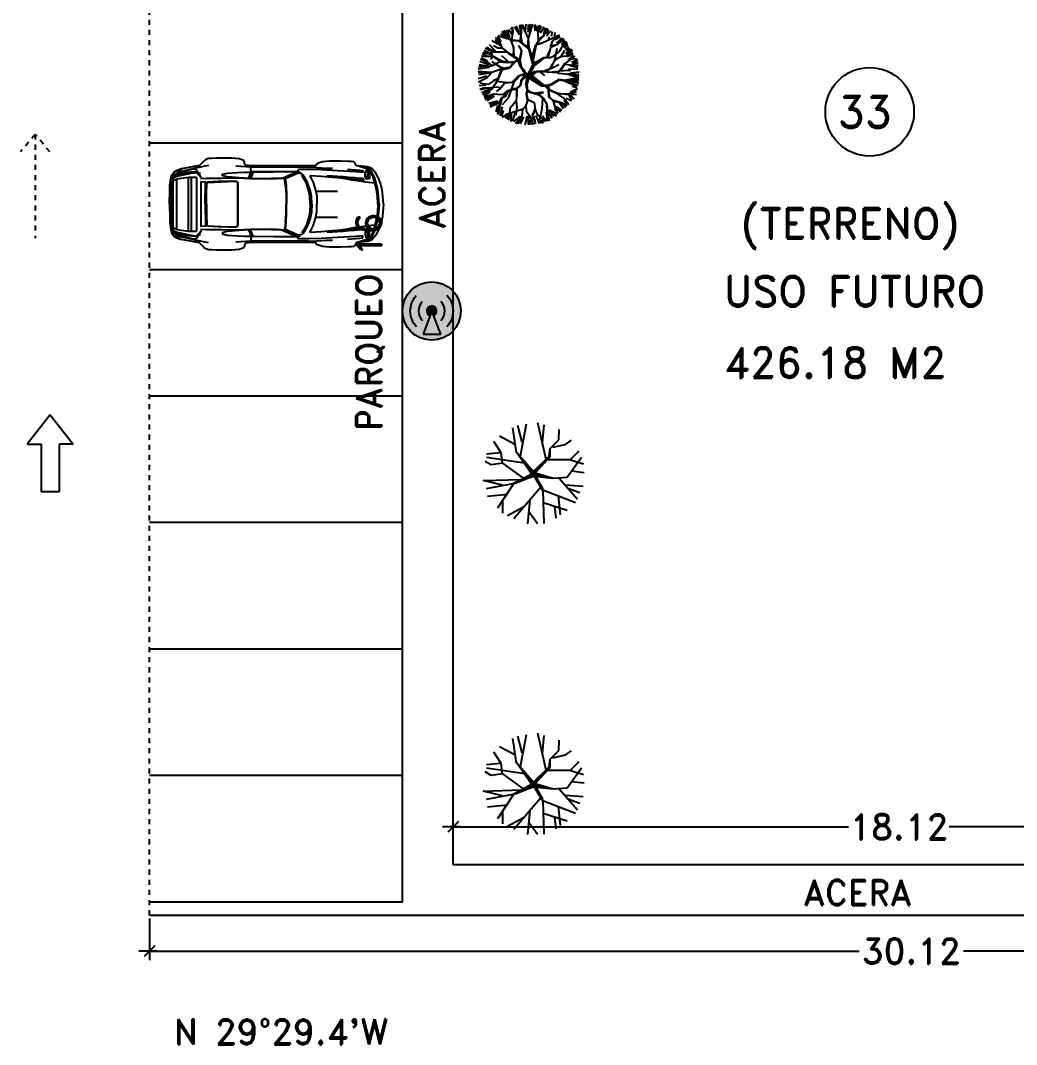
# Model space of a CAD drawing. Header units: millimetres. Extents: x 1590 to 1932, y -48 to 167.
# Drawn here: x 1676.23 to 1695.92, y 28.51 to 48.75 of the extents above; entities that cross this region are included whole.
import ezdxf
from ezdxf.enums import TextEntityAlignment as Align

# ---------------------------------------------------------------- set-up
doc = ezdxf.new("R2010")
doc.units = ezdxf.units.MM
doc.header["$LTSCALE"] = 0.1
doc.header["$MEASUREMENT"] = 0
doc.header["$PDMODE"] = 35
doc.header["$PDSIZE"] = 0.75
doc.linetypes.add('DASHED', pattern=[0.75, 0.5, -0.25])
doc.layers.get('0').update_dxf_attribs({"linetype": 'CONTINUOUS'})
doc.layers.get('DEFPOINTS').update_dxf_attribs({"linetype": 'CONTINUOUS'})
for name, color, linetype in [('ACCESSP01', 7, 'CONTINUOUS'), ('ACCESSP02', 7, 'CONTINUOUS'), ('C-PRKG-CARS', 1, 'CONTINUOUS'), ('CALLES', 3, 'CONTINUOUS'), ('CUADRO1', 3, 'CONTINUOUS'), ('L-SITE-TREE', 6, 'CONTINUOUS'), ('PARED', 4, 'CONTINUOUS'), ('PAREDES', 3, 'CONTINUOUS'), ('TEXT', 3, 'CONTINUOUS')]:
    doc.layers.add(name, color=color, linetype=linetype)
doc.styles.add('ROMAND', font='romand.shx')
doc.dimstyles.new('URBA', dxfattribs={"dimtxt": 20, "dimasz": 0.5, "dimexe": 1.25, "dimexo": 0.63, "dimgap": 0.63, "dimtad": 0, "dimtih": 1, "dimtoh": 1, "dimzin": 1, "dimdsep": 46, "dimtxsty": 'ROMAND', "dimcen": 2.5, "dimclrd": 1, "dimclre": 1, "dimclrt": 3, "dimadec": 0, "dimazin": 0, "dimtfac": 1, "dimtmove": 0, "dimatfit": 3, "dimfxl": 1, "dimtvp": 1, "dimtolj": 1, "dimtzin": 1, "dimarcsym": 0})

# ---------------------------------------------------------------- blocks, each defined once
blk = doc.blocks.new('2')
at = {"color": 3, "linetype": 'ByBlock'}
for p, q in [((1.063, -0.026), (0.479, 0.431)), ((0.479, 0.431), (0.479, 0.152)), ((0.479, 0.152), (-0.461, 0.152)), ((-0.461, 0.152), (-0.461, -0.204)), ((1.063, -0.026), (0.479, -0.483)), ((0.479, -0.204), (-0.461, -0.204)), ((0.479, -0.483), (0.479, -0.204))]:
    blk.add_line(p, q, dxfattribs=at)
blk = doc.blocks.new('02PCAR09')
at = {"color": 0, "linetype": 'ByBlock'}
for p, q in [((-139.39, 33.77), (-143.26, 30.05)), ((-138.14, 34.83), (-139.39, 33.77)), ((-136.04, 35.43), (-138.14, 34.83)), ((-133.57, 35.58), (-136.04, 35.43)), ((-129.86, 35.7), (-133.57, 35.58)), ((-117.88, 35.7), (-129.86, 35.7)), ((-112.33, 35.34), (-117.88, 35.7)), ((-109.85, 34.59), (-112.33, 35.34)), ((-108.47, 33.6), (-109.85, 34.59)), ((-107.73, 30.95), (-108.47, 33.6)), ((-48.85, 32.53), (-51.29, 31.76)), ((-47.09, 33.02), (-48.85, 32.53)), ((-44.85, 33.29), (-47.09, 33.02)), ((-42.26, 33.45), (-44.85, 33.29)), ((-32.75, 33.53), (-42.26, 33.45)), ((-27.18, 33.31), (-32.75, 33.53)), ((-24.96, 33.14), (-27.18, 33.31)), ((-22.98, 32.83), (-24.96, 33.14)), ((-22.13, 32.24), (-22.98, 32.83)), ((-21.22, 30), (-22.13, 32.24)), ((-164.79, 22.49), (-162.98, 25.22)), ((-162.81, 24.98), (-164.42, 22.49)), ((-162.98, 25.22), (-160.29, 26.5)), ((-160.49, 26.23), (-162.81, 24.98)), ((-159.78, 24.91), (-161.5, 23.73)), ((-149.39, 26.87), (-160.88, 23.8)), ((-151.85, 24.65), (-160.77, 22.81)), ((-157.04, 27.42), (-160.49, 26.23)), ((-160.29, 26.5), (-157.04, 27.42)), ((-159.78, 24.24), (-160.17, 23.99)), ((-157.91, 25.53), (-159.78, 24.91)), ((-157.91, 25.01), (-159.78, 24.24)), ((-152.81, 26.43), (-157.91, 25.53)), ((-153.83, 25.85), (-157.91, 25.01)), ((-143.26, 30.05), (-157.04, 27.42)), ((-153.47, 26.28), (-153.83, 25.85)), ((-146.25, 27.9), (-152.81, 26.43)), ((-149.51, 24.91), (-151.85, 24.65)), ((-151.85, 23.66), (-149.51, 24.04)), ((-145.43, 25.03), (-149.51, 24.91)), ((-149.51, 24.04), (-145.43, 24.53)), ((-147.04, 27.13), (-149.39, 26.87)), ((-145.43, 26.52), (-147.04, 27.13)), ((-136.16, 30.07), (-146.25, 27.9)), ((-141.73, 20.71), (-145.43, 26.52)), ((-145.43, 25.03), (-141.73, 20.73)), ((-145.43, 24.53), (-145.43, 25.03)), ((-142.39, 24.02), (-143.85, 23.95)), ((-124.86, 23.34), (-121.58, 24.14)), ((-124.69, 23.22), (-121.6, 24.01)), ((-121.6, 24.01), (-113.44, 24.57)), ((-121.58, 24.14), (-113.44, 24.69)), ((-103.18, 28.82), (-114.79, 29.59)), ((-113.44, 24.69), (-102.68, 25.08)), ((-113.44, 24.57), (-102.68, 24.96)), ((-107, 30.43), (-107.73, 30.95)), ((-102.8, 29.76), (-107, 30.43)), ((-104.9, 20.03), (-102.9, 24.96)), ((-104.22, 19.99), (-102.17, 24.96)), ((-101.45, 24.96), (-103.47, 19.98)), ((-103.18, 28.82), (-102.8, 29.76)), ((-58.2, 28.79), (-103.18, 28.82)), ((-103.18, 28.09), (-103.18, 28.82)), ((-103.06, 26.7), (-103.18, 28.09)), ((-102.68, 25.44), (-103.06, 26.7)), ((-56.22, 29.83), (-102.8, 29.76)), ((-67.1, 25.44), (-102.68, 25.06)), ((-102.68, 25.08), (-102.68, 25.44)), ((-102.68, 24.94), (-67.65, 25.32)), ((-102.68, 25.06), (-102.68, 24.94)), ((-77.45, 20.66), (-68.24, 24.88)), ((-67.39, 24.89), (-76.59, 20.66)), ((-76.17, 20.52), (-66.86, 24.77)), ((-66.4, 24.24), (-75.65, 20.03)), ((-66.42, 25.2), (-67.39, 24.89)), ((-67.1, 25.46), (-66.11, 26.89)), ((-67.1, 25.54), (-67.1, 25.54)), ((-64.81, 24.72), (-67.1, 25.46)), ((-66.86, 24.77), (-65.78, 24.81)), ((-65.14, 24.16), (-66.4, 24.24)), ((-58.32, 27.06), (-66.11, 26.89)), ((-65.78, 24.81), (-64.81, 24.72)), ((-64.13, 23.29), (-65.14, 24.16)), ((-62.4, 22.49), (-63.89, 24.21)), ((-48.2, 26.63), (-58.32, 27.06)), ((-58.2, 28.77), (-51.78, 28.55)), ((-52.64, 29.95), (-56.22, 29.83)), ((-52.16, 31.23), (-52.64, 29.95)), ((-51.29, 31.76), (-52.16, 31.23)), ((-51.78, 28.55), (-44.15, 28.14)), ((-44.15, 26.41), (-48.2, 26.63)), ((-44.15, 28.14), (-39.54, 27.93)), ((-35.6, 25.95), (-44.15, 26.41)), ((-26.33, 25.46), (-35.6, 25.95)), ((-28.03, 27.35), (-18.29, 26.45)), ((-21.41, 25.08), (-26.33, 25.46)), ((-16.03, 24.72), (-21.41, 25.08)), ((-19.65, 29.66), (-21.22, 30)), ((-12.48, 29.04), (-19.65, 29.78)), ((-12.79, 27.56), (-19.65, 29.66)), ((-18.29, 26.45), (-15.88, 26.19)), ((-13.04, 28.18), (-17.96, 29.55)), ((-15.88, 26.19), (-16.03, 24.72)), ((-14.22, 22.91), (-14.12, 24.14)), ((-14.12, 24.14), (-13.76, 25.41)), ((-13.76, 25.41), (-13.28, 26.26)), ((-13.28, 26.26), (-12.67, 26.55)), ((-10.59, 27.09), (-13.04, 28.18)), ((-10.26, 26.19), (-12.79, 27.56)), ((-12.67, 26.55), (-11.49, 26.19)), ((-10.14, 28.29), (-12.48, 29.04)), ((-12.31, 22.86), (-12.22, 24.26)), ((-12.22, 24.26), (-12.07, 25.22)), ((-12.22, 24.26), (-12.04, 22.86)), ((-12.07, 25.22), (-11.81, 25.93)), ((-11.81, 25.93), (-11.49, 26.19)), ((-11.49, 26.19), (-11.18, 25.93)), ((-11.18, 25.93), (-10.93, 25.22)), ((-10.93, 25.22), (-10.74, 24.13)), ((-10.74, 24.13), (-10.69, 22.86)), ((-9.43, 26.13), (-10.59, 27.09)), ((-8.9, 23.63), (-10.26, 26.19)), ((-8.78, 27.56), (-10.14, 28.29)), ((-6.9, 21.08), (-9.43, 26.13)), ((-5.94, 24.09), (-8.78, 27.56)), ((-4.27, 21.14), (-5.94, 24.09)), ((-166.21, 14.44), (-165.56, 19.69)), ((-165.19, 19.69), (-165.8, 14.82)), ((-165.56, 19.69), (-164.79, 22.49)), ((-164.42, 22.49), (-165.19, 19.69)), ((-163.6, 22.32), (-164.59, 21.21)), ((-163.6, 21.32), (-164.59, 20.71)), ((-164.59, -21.21), (-164.59, 21.21)), ((-160.88, 23.8), (-163.6, 22.32)), ((-160.77, 22.81), (-163.6, 21.32)), ((-163.6, 20.33), (-160.77, 21.82)), ((-163.6, 20.33), (-163.6, -20.33)), ((-163.6, 18.05), (-160.88, 19.53)), ((-161.5, 23.73), (-161.74, 23.33)), ((-160.77, 21.82), (-151.85, 23.66)), ((-160.77, 19.82), (-151.61, 21.07)), ((-160.77, 19.82), (-160.77, -19.82)), ((-151.61, 21.07), (-151.61, -21.07)), ((-151.61, 21.07), (-145.43, 21.07)), ((-149.26, 21.07), (-149.26, -21.19)), ((-145.43, -21.07), (-145.43, 21.07)), ((-137.77, 19.96), (-142.39, 19.75)), ((-138.14, 17.06), (-142.38, 17.26)), ((-141.73, 17.26), (-141.73, -17.16)), ((-138.57, 15.9), (-138.14, 17.06)), ((-137.51, 16.58), (-137.9, 15.9)), ((-132.34, 20.03), (-137.77, 19.96)), ((-136.98, 17.01), (-137.51, 16.58)), ((-137.48, 15.78), (-137.08, 16.44)), ((-137.08, 16.44), (-136.55, 16.78)), ((-128.55, 17.52), (-136.98, 17.01)), ((-136.55, 16.78), (-115.95, 17.82)), ((-126.04, 20.1), (-132.34, 20.03)), ((-115.76, 17.94), (-128.55, 17.52)), ((-115.78, 20.11), (-126.04, 20.1)), ((-125.42, 22.45), (-125.37, 22.96)), ((-125.08, 22.11), (-125.42, 22.45)), ((-125.37, 22.96), (-124.86, 23.34)), ((-125.15, 22.43), (-125.13, 22.84)), ((-124.89, 22.11), (-125.15, 22.43)), ((-125.13, 22.84), (-124.69, 23.22)), ((-124.01, 21.73), (-125.08, 22.11)), ((-123.84, 21.73), (-124.89, 22.11)), ((-121.62, 21.38), (-124.01, 21.73)), ((-121.62, 21.38), (-123.84, 21.73)), ((-118.22, 21.03), (-121.62, 21.38)), ((-112.19, 20.51), (-118.22, 21.03)), ((-115.95, 17.82), (-113.73, 17.36)), ((-108.37, 19.87), (-115.78, 20.11)), ((-113.56, 17.48), (-115.76, 17.94)), ((-113.73, 17.36), (-113.35, 15.95)), ((-113.2, 16.07), (-113.56, 17.48)), ((-113.4, -0.02), (-113.2, 16.07)), ((-113.35, 15.95), (-113.4, 0.02)), ((-108.37, 20.23), (-112.19, 20.51)), ((-104.22, 19.99), (-108.37, 20.23)), ((-104.27, 19.73), (-108.37, 19.87)), ((-99.56, 19.65), (-104.27, 19.73)), ((-99.52, 19.84), (-104.22, 19.99)), ((-87.11, 19.64), (-99.56, 19.65)), ((-87.11, 19.87), (-99.52, 19.84)), ((-82.86, 19.87), (-87.11, 19.87)), ((-82.86, 19.72), (-87.11, 19.64)), ((-79.67, 19.98), (-82.86, 19.87)), ((-79.63, 19.86), (-82.86, 19.72)), ((-79.67, 19.96), (-78.74, 20.2)), ((-77.89, 20.2), (-79.63, 19.86)), ((-78.74, 20.2), (-77.45, 20.66)), ((-77.21, 20.44), (-77.89, 20.2)), ((-76.59, 20.66), (-77.21, 20.44)), ((-76.95, 19.52), (-76.71, 20.25)), ((-76.73, 18.37), (-76.95, 19.52)), ((-76.42, 16.82), (-76.73, 18.37)), ((-76.71, 20.25), (-76.17, 20.52)), ((-76.22, 19.69), (-76.44, 19.24)), ((-76.44, 19.24), (-76.15, 18.22)), ((-76.1, 14.07), (-76.42, 16.82)), ((-75.65, 20.03), (-76.22, 19.69)), ((-76.15, 18.22), (-75.93, 16.82)), ((-75.93, 16.82), (-75.72, 13.98)), ((-60.22, 16.82), (-63.6, 22.49)), ((-58.97, 16.82), (-62.4, 22.49)), ((-60.22, 16.82), (-60.22, 16.82)), ((-58, 10.14), (-60.22, 16.82)), ((-56.75, 10.14), (-58.97, 16.82)), ((-57.13, 22.11), (-54.53, 16.8)), ((-48.2, 21.63), (-57.13, 22.11)), ((-54.53, 16.8), (-52.55, 10.14)), ((-39.78, 20.85), (-48.2, 21.63)), ((-39.78, 21.75), (-44.12, 22.11)), ((-35.6, 21.46), (-39.78, 21.75)), ((-35.6, 20.37), (-39.78, 20.85)), ((-31.38, 21.21), (-35.6, 21.46)), ((-28.21, 19.38), (-35.6, 20.37)), ((-33.48, 20.69), (-27.45, 19.99)), ((-26.79, 20.88), (-31.38, 21.21)), ((-24.62, 18.78), (-28.21, 19.38)), ((-27.45, 19.99), (-23.36, 19.5)), ((-22.2, 20.45), (-26.79, 20.88)), ((-17.01, 17.6), (-24.62, 18.78)), ((-23.36, 19.5), (-19.12, 18.97)), ((-18.2, 20.06), (-22.2, 20.45)), ((-19.12, 18.97), (-14.89, 18.51)), ((-16, 19.87), (-18.2, 20.06)), ((-13.95, 17.11), (-17.01, 17.6)), ((-14.89, 18.51), (-16, 19.87)), ((-14.12, 21.68), (-14.22, 22.91)), ((-13.76, 20.44), (-14.12, 21.68)), ((-6.56, 16.32), (-13.95, 17.11)), ((-13.28, 19.65), (-13.76, 20.44)), ((-12.67, 19.33), (-13.28, 19.65)), ((-11.49, 19.6), (-12.67, 19.33)), ((-12.24, 21.56), (-12.31, 22.86)), ((-12.04, 22.86), (-12.24, 21.56)), ((-12.07, 20.57), (-12.24, 21.58)), ((-11.81, 19.84), (-12.07, 20.57)), ((-11.49, 19.6), (-11.81, 19.84)), ((-11.18, 19.81), (-11.49, 19.6)), ((-10.93, 20.51), (-11.18, 19.81)), ((-10.74, 21.58), (-10.93, 20.51)), ((-10.69, 22.86), (-10.74, 21.58)), ((-7.91, 21.15), (-8.9, 23.63)), ((-6.56, 16.32), (-7.91, 21.15)), ((-5.57, 16.32), (-6.9, 21.08)), ((-5.26, 11.13), (-6.56, 16.32)), ((-4.27, 11.13), (-5.57, 16.32)), ((-2.17, 16.31), (-4.27, 21.14)), ((-0.87, 11.13), (-2.17, 16.31)), ((-166.57, 0.02), (-166.35, 11.22)), ((-166.35, 11.22), (-166.21, 14.44)), ((-165.94, 11.59), (-166.08, 0)), ((-165.8, 14.82), (-165.94, 11.59)), ((-138.66, 0), (-138.57, 15.9)), ((-137.9, 15.9), (-138.04, 8.28)), ((-138.04, 8.28), (-138.04, 0)), ((-137.56, 8.16), (-137.48, 15.78)), ((-137.56, 0), (-137.56, 8.16)), ((-76.1, 14.07), (-75.74, 7.15)), ((-75.72, 13.98), (-75.43, 7.15)), ((-57.13, 6.18), (-58, 10.14)), ((-55.9, 6.18), (-56.75, 10.14)), ((-52.55, 10.14), (-44.12, 10.09)), ((-52.55, 10.14), (-51.92, 6.18)), ((-44.12, 10.09), (-35.6, 10.09)), ((-4.7, 6.2), (-5.26, 11.13)), ((-3.7, 6.2), (-4.27, 11.13)), ((-0.31, 6.18), (-0.87, 11.13)), ((-165.94, -11.59), (-166.08, 0)), ((-138.66, 0), (-138.57, -15.9)), ((-138.04, -8.28), (-138.04, 0)), ((-137.56, 0), (-137.56, -8.16)), ((-113.4, 0.02), (-113.2, -16.07)), ((-75.74, 7.15), (-75.77, 0)), ((-75.74, -7.15), (-75.77, 0)), ((-75.43, 7.15), (-75.4, 0)), ((-75.43, -7.15), (-75.4, 0)), ((-56.89, 0), (-57.13, 6.18)), ((-56.89, 0), (-57.13, -6.18)), ((-55.64, 0), (-55.9, 6.18)), ((-55.64, 0), (-55.9, -6.18)), ((-51.92, 6.18), (-51.68, 0)), ((-51.92, -6.18), (-51.68, 0)), ((-4.39, 0), (-4.7, 6.2)), ((-4.39, 0), (-4.7, -6.2)), ((-3.4, 0), (-3.7, 6.2)), ((-3.4, 0), (-3.7, -6.2)), ((0, 0), (-0.31, 6.18)), ((0, 0), (-0.31, -6.18)), ((-166.57, -0.02), (-166.35, -11.22)), ((-113.35, -15.95), (-113.4, -0.02)), ((-76.1, -14.07), (-75.74, -7.15)), ((-75.72, -13.98), (-75.43, -7.15)), ((-57.13, -6.18), (-58, -10.14)), ((-55.9, -6.18), (-56.75, -10.14)), ((-52.55, -10.14), (-51.92, -6.18)), ((-4.7, -6.2), (-5.26, -11.13)), ((-3.7, -6.2), (-4.27, -11.13)), ((-0.31, -6.18), (-0.87, -11.13)), ((-166.35, -11.22), (-166.21, -14.44)), ((-166.21, -14.44), (-165.56, -19.69)), ((-165.8, -14.82), (-165.94, -11.59)), ((-165.19, -19.69), (-165.8, -14.82)), ((-138.57, -15.9), (-138.14, -17.06)), ((-137.9, -15.9), (-138.04, -8.28)), ((-137.51, -16.58), (-137.9, -15.9)), ((-137.56, -8.16), (-137.48, -15.78)), ((-137.48, -15.78), (-137.08, -16.44)), ((-76.1, -14.07), (-76.42, -16.82)), ((-75.93, -16.82), (-75.72, -13.98)), ((-58, -10.14), (-60.22, -16.82)), ((-56.75, -10.14), (-58.97, -16.82)), ((-54.53, -16.8), (-52.55, -10.14)), ((-52.55, -10.14), (-44.12, -10.09)), ((-44.12, -10.09), (-35.6, -10.09)), ((-5.26, -11.13), (-6.56, -16.32)), ((-4.27, -11.13), (-5.57, -16.32)), ((-0.87, -11.13), (-2.17, -16.31)), ((-165.56, -19.69), (-164.79, -22.49)), ((-164.42, -22.49), (-165.19, -19.69)), ((-164.79, -22.49), (-162.98, -25.22)), ((-163.6, -21.32), (-164.59, -20.71)), ((-163.6, -22.32), (-164.59, -21.21)), ((-162.81, -24.98), (-164.42, -22.49)), ((-163.6, -18.05), (-160.88, -19.53)), ((-163.6, -20.33), (-160.77, -21.82)), ((-160.77, -22.81), (-163.6, -21.32)), ((-160.88, -23.8), (-163.6, -22.32)), ((-161.5, -23.73), (-161.74, -23.33)), ((-159.78, -24.91), (-161.5, -23.73)), ((-149.39, -26.87), (-160.88, -23.8)), ((-160.77, -19.82), (-151.61, -21.07)), ((-160.77, -21.82), (-151.85, -23.66)), ((-151.85, -24.65), (-160.77, -22.81)), ((-151.85, -23.66), (-149.51, -24.04)), ((-151.61, -21.07), (-145.43, -21.07)), ((-141.73, -20.71), (-145.43, -26.52)), ((-145.43, -25.03), (-141.73, -20.73)), ((-137.77, -19.96), (-142.39, -19.75)), ((-138.14, -17.06), (-142.38, -17.26)), ((-132.34, -20.03), (-137.77, -19.96)), ((-136.98, -17.01), (-137.51, -16.58)), ((-137.08, -16.44), (-136.55, -16.78)), ((-128.55, -17.52), (-136.98, -17.01)), ((-136.55, -16.78), (-115.95, -17.82)), ((-126.04, -20.1), (-132.34, -20.03)), ((-115.76, -17.94), (-128.55, -17.52)), ((-115.78, -20.11), (-126.04, -20.1)), ((-125.08, -22.11), (-125.42, -22.45)), ((-125.42, -22.45), (-125.37, -22.96)), ((-125.37, -22.96), (-124.86, -23.34)), ((-124.89, -22.11), (-125.15, -22.43)), ((-125.15, -22.43), (-125.13, -22.84)), ((-125.13, -22.84), (-124.69, -23.22)), ((-124.01, -21.73), (-125.08, -22.11)), ((-123.84, -21.73), (-124.89, -22.11)), ((-124.86, -23.34), (-121.58, -24.14)), ((-124.69, -23.22), (-121.6, -24.01)), ((-121.62, -21.38), (-124.01, -21.73)), ((-121.62, -21.38), (-123.84, -21.73)), ((-118.22, -21.03), (-121.62, -21.38)), ((-112.19, -20.51), (-118.22, -21.03)), ((-115.95, -17.82), (-113.73, -17.36)), ((-108.37, -19.87), (-115.78, -20.11)), ((-113.56, -17.48), (-115.76, -17.94)), ((-113.73, -17.36), (-113.35, -15.95)), ((-113.2, -16.07), (-113.56, -17.48)), ((-108.37, -20.23), (-112.19, -20.51)), ((-104.27, -19.73), (-108.37, -19.87)), ((-104.22, -19.99), (-108.37, -20.23)), ((-104.9, -20.03), (-102.9, -24.96)), ((-99.56, -19.65), (-104.27, -19.73)), ((-99.52, -19.84), (-104.22, -19.99)), ((-104.22, -19.99), (-102.17, -24.96)), ((-101.45, -24.96), (-103.47, -19.98)), ((-87.11, -19.64), (-99.56, -19.65)), ((-87.11, -19.87), (-99.52, -19.84)), ((-82.86, -19.72), (-87.11, -19.64)), ((-82.86, -19.87), (-87.11, -19.87)), ((-79.63, -19.86), (-82.86, -19.72)), ((-79.67, -19.98), (-82.86, -19.87)), ((-79.67, -19.96), (-78.74, -20.2)), ((-77.89, -20.2), (-79.63, -19.86)), ((-78.74, -20.2), (-77.45, -20.66)), ((-77.21, -20.44), (-77.89, -20.2)), ((-77.45, -20.66), (-68.24, -24.88)), ((-76.59, -20.66), (-77.21, -20.44)), ((-76.73, -18.37), (-76.95, -19.52)), ((-76.95, -19.52), (-76.71, -20.25)), ((-76.42, -16.82), (-76.73, -18.37)), ((-76.71, -20.25), (-76.17, -20.52)), ((-67.39, -24.89), (-76.59, -20.66)), ((-76.44, -19.24), (-76.15, -18.22)), ((-76.22, -19.69), (-76.44, -19.24)), ((-75.65, -20.03), (-76.22, -19.69)), ((-76.17, -20.52), (-66.86, -24.77)), ((-76.15, -18.22), (-75.93, -16.82)), ((-66.4, -24.24), (-75.65, -20.03)), ((-64.13, -23.29), (-65.14, -24.16)), ((-62.4, -22.49), (-63.89, -24.21)), ((-60.22, -16.82), (-63.6, -22.49)), ((-58.97, -16.82), (-62.4, -22.49)), ((-60.22, -16.82), (-60.22, -16.82)), ((-57.13, -22.11), (-54.53, -16.8)), ((-48.2, -21.63), (-57.13, -22.11)), ((-39.78, -20.85), (-48.2, -21.63)), ((-39.78, -21.75), (-44.12, -22.11)), ((-35.6, -20.37), (-39.78, -20.85)), ((-35.6, -21.46), (-39.78, -21.75)), ((-28.21, -19.38), (-35.6, -20.37)), ((-31.38, -21.21), (-35.6, -21.46)), ((-33.48, -20.69), (-27.45, -19.99)), ((-26.79, -20.88), (-31.38, -21.21)), ((-24.62, -18.78), (-28.21, -19.38)), ((-27.45, -19.99), (-23.36, -19.5)), ((-22.2, -20.45), (-26.79, -20.88)), ((-17.01, -17.6), (-24.62, -18.78)), ((-23.36, -19.5), (-19.12, -18.97)), ((-18.2, -20.06), (-22.2, -20.45)), ((-19.12, -18.97), (-14.89, -18.51)), ((-16, -19.87), (-18.2, -20.06)), ((-13.95, -17.11), (-17.01, -17.6)), ((-14.89, -18.51), (-16, -19.87)), ((-14.12, -21.68), (-14.22, -22.91)), ((-14.22, -22.91), (-14.12, -24.14)), ((-13.76, -20.44), (-14.12, -21.68)), ((-6.56, -16.32), (-13.95, -17.11)), ((-13.28, -19.65), (-13.76, -20.44)), ((-12.67, -19.33), (-13.28, -19.65)), ((-11.49, -19.6), (-12.67, -19.33)), ((-12.24, -21.56), (-12.31, -22.86)), ((-12.31, -22.86), (-12.22, -24.26)), ((-12.07, -20.57), (-12.24, -21.58)), ((-12.04, -22.86), (-12.24, -21.56)), ((-12.22, -24.26), (-12.04, -22.86)), ((-11.81, -19.84), (-12.07, -20.57)), ((-11.49, -19.6), (-11.81, -19.84)), ((-11.18, -19.81), (-11.49, -19.6)), ((-10.93, -20.51), (-11.18, -19.81)), ((-10.74, -21.58), (-10.93, -20.51)), ((-10.69, -22.86), (-10.74, -21.58)), ((-10.74, -24.13), (-10.69, -22.86)), ((-8.9, -23.63), (-10.26, -26.19)), ((-6.9, -21.08), (-9.43, -26.13)), ((-7.91, -21.15), (-8.9, -23.63)), ((-6.56, -16.32), (-7.91, -21.15)), ((-5.57, -16.32), (-6.9, -21.08)), ((-4.27, -21.14), (-5.94, -24.09)), ((-2.17, -16.31), (-4.27, -21.14)), ((-162.98, -25.22), (-160.29, -26.5)), ((-160.49, -26.23), (-162.81, -24.98)), ((-157.04, -27.42), (-160.49, -26.23)), ((-160.29, -26.5), (-157.04, -27.42)), ((-159.78, -24.24), (-160.17, -23.99)), ((-157.91, -25.01), (-159.78, -24.24)), ((-157.91, -25.53), (-159.78, -24.91)), ((-153.83, -25.85), (-157.91, -25.01)), ((-152.81, -26.43), (-157.91, -25.53)), ((-143.26, -30.05), (-157.04, -27.42)), ((-153.47, -26.28), (-153.83, -25.85)), ((-146.25, -27.9), (-152.81, -26.43)), ((-149.51, -24.91), (-151.85, -24.65)), ((-149.51, -24.04), (-145.43, -24.53)), ((-145.43, -25.03), (-149.51, -24.91)), ((-147.04, -27.13), (-149.39, -26.87)), ((-145.43, -26.52), (-147.04, -27.13)), ((-136.16, -30.07), (-146.25, -27.9)), ((-145.43, -24.53), (-145.43, -25.03)), ((-142.39, -24.02), (-143.85, -23.95)), ((-139.39, -33.77), (-143.26, -30.05)), ((-121.6, -24.01), (-113.44, -24.57)), ((-121.58, -24.14), (-113.44, -24.69)), ((-103.18, -28.82), (-114.79, -29.59)), ((-113.44, -24.57), (-102.68, -24.96)), ((-113.44, -24.69), (-102.68, -25.08)), ((-107.73, -30.95), (-108.47, -33.6)), ((-107, -30.43), (-107.73, -30.95)), ((-102.8, -29.76), (-107, -30.43)), ((-103.06, -26.7), (-103.18, -28.09)), ((-103.18, -28.09), (-103.18, -28.82)), ((-58.2, -28.79), (-103.18, -28.82)), ((-103.18, -28.82), (-102.8, -29.76)), ((-102.68, -25.44), (-103.06, -26.7)), ((-56.22, -29.83), (-102.8, -29.76)), ((-102.68, -25.06), (-102.68, -24.94)), ((-102.68, -24.94), (-67.65, -25.32)), ((-67.1, -25.44), (-102.68, -25.06)), ((-102.68, -25.08), (-102.68, -25.44)), ((-66.42, -25.2), (-67.39, -24.89)), ((-64.81, -24.72), (-67.1, -25.46)), ((-67.1, -25.46), (-66.11, -26.89)), ((-67.1, -25.54), (-67.1, -25.54)), ((-66.86, -24.77), (-65.78, -24.81)), ((-65.14, -24.16), (-66.4, -24.24)), ((-58.32, -27.06), (-66.11, -26.89)), ((-65.78, -24.81), (-64.81, -24.72)), ((-48.2, -26.63), (-58.32, -27.06)), ((-58.2, -28.77), (-51.78, -28.55)), ((-52.64, -29.95), (-56.22, -29.83)), ((-52.16, -31.23), (-52.64, -29.95)), ((-51.29, -31.76), (-52.16, -31.23)), ((-51.78, -28.55), (-44.15, -28.14)), ((-48.85, -32.53), (-51.29, -31.76)), ((-44.15, -26.41), (-48.2, -26.63)), ((-35.6, -25.95), (-44.15, -26.41)), ((-44.15, -28.14), (-39.54, -27.93)), ((-26.33, -25.46), (-35.6, -25.95)), ((-28.03, -27.35), (-18.29, -26.45)), ((-21.41, -25.08), (-26.33, -25.46)), ((-21.22, -30), (-22.13, -32.24)), ((-16.03, -24.72), (-21.41, -25.08)), ((-19.65, -29.66), (-21.22, -30)), ((-12.79, -27.56), (-19.65, -29.66)), ((-12.48, -29.04), (-19.65, -29.78)), ((-18.29, -26.45), (-15.88, -26.19)), ((-13.04, -28.18), (-17.96, -29.55)), ((-15.88, -26.19), (-16.03, -24.72)), ((-14.12, -24.14), (-13.76, -25.41)), ((-13.76, -25.41), (-13.28, -26.26)), ((-13.28, -26.26), (-12.67, -26.55)), ((-10.59, -27.09), (-13.04, -28.18)), ((-10.26, -26.19), (-12.79, -27.56)), ((-12.67, -26.55), (-11.49, -26.19)), ((-10.14, -28.29), (-12.48, -29.04)), ((-12.22, -24.26), (-12.07, -25.22)), ((-12.07, -25.22), (-11.81, -25.93)), ((-11.81, -25.93), (-11.49, -26.19)), ((-11.49, -26.19), (-11.18, -25.93)), ((-11.18, -25.93), (-10.93, -25.22)), ((-10.93, -25.22), (-10.74, -24.13)), ((-9.43, -26.13), (-10.59, -27.09)), ((-8.78, -27.56), (-10.14, -28.29)), ((-5.94, -24.09), (-8.78, -27.56)), ((-138.14, -34.83), (-139.39, -33.77)), ((-136.04, -35.43), (-138.14, -34.83)), ((-133.57, -35.58), (-136.04, -35.43)), ((-129.86, -35.7), (-133.57, -35.58)), ((-117.88, -35.7), (-129.86, -35.7)), ((-112.33, -35.34), (-117.88, -35.7)), ((-109.85, -34.59), (-112.33, -35.34)), ((-108.47, -33.6), (-109.85, -34.59)), ((-47.09, -33.02), (-48.85, -32.53)), ((-44.85, -33.29), (-47.09, -33.02)), ((-42.26, -33.45), (-44.85, -33.29)), ((-32.75, -33.53), (-42.26, -33.45)), ((-27.18, -33.31), (-32.75, -33.53)), ((-24.96, -33.14), (-27.18, -33.31)), ((-22.98, -32.83), (-24.96, -33.14)), ((-22.13, -32.24), (-22.98, -32.83))]:
    blk.add_line(p, q, dxfattribs=at)
blk = doc.blocks.new('UTP1$0$DIMBLOCK')
at = {"color": 1}
blk.add_line((-7.5, 0), (10.5, 0), dxfattribs=at)
at = {"color": 4}
blk.add_line((-5.25, -5.25), (5.25, 5.25), dxfattribs=at)
blk = doc.blocks.new('*D189')
at = {"layer": 'CALLES', "color": 1, "linetype": 'Continuous', "transparency": 16777216}
for p, q in [((1678.783, 31.003), (1678.783, 30.176)), ((1708.906, 31.003), (1708.906, 30.176)), ((1678.803, 30.356), (1692.812, 30.356)), ((1708.886, 30.356), (1694.876, 30.356))]:
    blk.add_line(p, q, dxfattribs=at)
at = {"layer": 'DEFPOINTS', "color": 0, "linetype": 'Continuous', "transparency": 16777216}
for p in [(1678.783, 31.065), (1708.906, 31.065), (1708.906, 30.356)]:
    blk.add_point(p, dxfattribs=at)
at = {"layer": 'CALLES', "color": 1, "linetype": 'Continuous', "transparency": 16777216, "xscale": 0.02, "yscale": 0.02, "zscale": 0.02, "rotation": 180}
blk.add_blockref('UTP1$0$DIMBLOCK', (1678.783, 30.356), dxfattribs=at)
at = {"layer": 'CALLES', "color": 1, "linetype": 'Continuous', "transparency": 16777216, "xscale": 0.02, "yscale": 0.02, "zscale": 0.02}
blk.add_blockref('UTP1$0$DIMBLOCK', (1708.906, 30.356), dxfattribs=at)
at = {"layer": 'CALLES', "color": 3, "linetype": 'Continuous', "transparency": 16777216, "insert": (1693.844, 30.356), "char_height": 0.5, "attachment_point": 5, "style": 'ROMAND'}
blk.add_mtext('\\A1;30.12', dxfattribs=at)
blk = doc.blocks.new('02PTRX03')
at = {"color": 0, "linetype": 'ByBlock'}
for p, q in [((-0.165, 0.209), (-0.203, 0.453)), ((-0.109, 0.31), (-0.154, 0.474)), ((-0.126, 0.175), (-0.067, 0.491)), ((0.126, 0.138), (0.045, 0.503)), ((0.091, 0.306), (0.108, 0.482)), ((0.252, 0.332), (0.256, 0.436)), ((-0.319, 0.205), (-0.389, 0.318)), ((-0.182, 0.289), (-0.333, 0.369)), ((0.168, 0.249), (0.252, 0.332)), ((0.319, 0.289), (0.378, 0.331)), ((-0.326, 0.205), (-0.462, 0.192)), ((-0.305, 0.104), (-0.319, 0.205)), ((-0.018, -0.001), (-0.165, 0.213)), ((-0.165, 0.213), (0.001, 0.019)), ((0.157, 0.171), (0.168, 0.249)), ((0.168, 0.165), (0.168, 0.249)), ((0.193, 0.26), (0.319, 0.289)), ((0.361, 0.133), (0.452, 0.226)), ((-0.417, 0.087), (-0.476, 0.121)), ((-0.088, 0.104), (-0.462, 0.159)), ((-0.301, 0.104), (-0.417, 0.087)), ((-0.098, -0.045), (-0.301, 0.104)), ((-0.116, 0.148), (-0.006, 0.006)), ((-0.001, 0.009), (-0.116, 0.148)), ((0.151, 0.157), (-0.001, 0.009)), ((0.001, 0.019), (0.157, 0.171)), ((0.005, 0), (0.151, 0.157)), ((0.018, 0.007), (0.168, 0.165)), ((0.143, 0.138), (0.357, 0.138)), ((0.336, -0.035), (0.476, 0.163)), ((0.357, 0.138), (0.497, 0.096)), ((-0.006, 0.006), (-0.013, -0.015)), ((0.018, 0.007), (0.196, -0.047)), ((0.375, 0.028), (0.504, 0.012)), ((-0.494, -0.068), (-0.119, -0.057)), ((-0.305, -0.115), (-0.494, -0.068)), ((-0.203, -0.098), (-0.119, -0.057)), ((0.008, -0.026), (-0.195, -0.102)), ((-0.179, -0.095), (0.011, -0.018)), ((-0.116, -0.063), (0.005, -0.003)), ((-0.013, -0.015), (-0.116, -0.063)), ((-0.098, -0.045), (-0.018, -0.001)), ((0.174, -0.042), (0.005, 0)), ((0.005, -0.003), (0.068, -0.021)), ((0.008, -0.026), (0.193, -0.047)), ((0.008, -0.026), (0.094, -0.169)), ((0.011, -0.018), (0.174, -0.042)), ((0.017, -0.021), (0.094, -0.152)), ((0.196, -0.047), (0.336, -0.035)), ((0.256, -0.047), (0.438, -0.253)), ((-0.203, -0.102), (-0.466, -0.152)), ((-0.195, -0.102), (-0.354, -0.342)), ((0.073, -0.134), (-0.193, -0.447)), ((0.094, -0.161), (0.417, -0.287)), ((0.094, -0.169), (0.105, -0.493)), ((0.319, -0.11), (0.494, -0.123)), ((0.34, -0.144), (0.459, -0.186)), ((-0.256, -0.207), (-0.452, -0.228)), ((-0.305, -0.27), (-0.305, -0.392)), ((-0.033, -0.258), (-0.056, -0.497)), ((0.098, -0.287), (0.336, -0.363)), ((0.245, -0.22), (0.266, -0.409)), ((-0.098, -0.333), (-0.256, -0.417)), ((-0.044, -0.376), (0.042, -0.493)), ((0.21, -0.329), (0.224, -0.442))]:
    blk.add_line(p, q, dxfattribs=at)
blk = doc.blocks.new('02PTRX04')
at = {"color": 0, "linetype": 'ByBlock'}
for p, q in [((-0.283, 0.406), (-0.242, 0.381)), ((-0.216, 0.36), (-0.269, 0.427)), ((-0.261, 0.427), (-0.217, 0.371)), ((-0.217, 0.371), (-0.252, 0.436)), ((-0.205, 0.365), (-0.246, 0.44)), ((-0.225, 0.446), (-0.195, 0.375)), ((-0.205, 0.448), (-0.167, 0.398)), ((-0.184, 0.464), (-0.164, 0.441)), ((-0.162, 0.406), (-0.175, 0.431)), ((-0.173, 0.321), (-0.158, 0.427)), ((-0.158, 0.427), (-0.164, 0.474)), ((-0.144, 0.474), (-0.096, 0.398)), ((-0.08, 0.384), (-0.128, 0.483)), ((-0.099, 0.486), (-0.083, 0.431)), ((-0.08, 0.451), (-0.087, 0.493)), ((-0.08, 0.493), (-0.076, 0.453)), ((-0.078, 0.39), (-0.08, 0.451)), ((-0.078, 0.373), (-0.072, 0.496)), ((-0.039, 0.423), (-0.063, 0.493)), ((-0.037, 0.425), (-0.028, 0.5)), ((-0.007, 0.36), (-0.037, 0.425)), ((-0.01, 0.421), (0.017, 0.499)), ((-0.01, 0.497), (-0.01, 0.421)), ((-0.005, 0.36), (0.036, 0.5)), ((0.05, 0.489), (0.06, 0.433)), ((0.09, 0.421), (0.061, 0.498)), ((0.094, 0.335), (0.09, 0.421)), ((0.091, 0.454), (0.111, 0.489)), ((0.091, 0.486), (0.091, 0.454)), ((0.092, 0.423), (0.124, 0.481)), ((0.144, 0.471), (0.109, 0.413)), ((0.144, 0.401), (0.162, 0.464)), ((0.147, 0.386), (0.182, 0.461)), ((0.172, 0.408), (0.194, 0.448)), ((0.172, 0.385), (0.217, 0.436)), ((0.222, 0.383), (0.232, 0.428)), ((0.25, 0.36), (0.259, 0.418)), ((-0.278, 0.285), (-0.369, 0.335)), ((-0.338, 0.35), (-0.278, 0.285)), ((-0.286, 0.32), (-0.332, 0.369)), ((-0.313, 0.381), (-0.278, 0.325)), ((-0.217, 0.356), (-0.31, 0.386)), ((-0.265, 0.266), (-0.286, 0.32)), ((-0.168, 0.337), (-0.216, 0.36)), ((-0.168, 0.341), (-0.205, 0.365)), ((-0.173, 0.321), (-0.155, 0.266)), ((-0.155, 0.283), (-0.173, 0.321)), ((-0.13, 0.339), (-0.168, 0.341)), ((-0.097, 0.332), (-0.168, 0.337)), ((-0.087, 0.337), (-0.13, 0.339)), ((-0.003, 0.257), (-0.097, 0.332)), ((-0.087, 0.337), (-0.078, 0.39)), ((-0.08, 0.343), (-0.078, 0.328)), ((-0.069, 0.317), (-0.078, 0.373)), ((0.004, 0.259), (-0.069, 0.317)), ((-0.011, 0.272), (-0.005, 0.358)), ((0.002, 0.264), (-0.007, 0.36)), ((0.044, 0.156), (0.072, 0.304)), ((0.072, 0.304), (0.094, 0.335)), ((0.075, 0.298), (0.122, 0.313)), ((0.081, 0.311), (0.124, 0.315)), ((0.094, 0.347), (0.147, 0.388)), ((0.096, 0.335), (0.147, 0.386)), ((0.122, 0.313), (0.193, 0.345)), ((0.193, 0.345), (0.3, 0.395)), ((0.195, 0.347), (0.199, 0.375)), ((0.212, 0.277), (0.233, 0.337)), ((0.214, 0.272), (0.287, 0.306)), ((0.218, 0.285), (0.285, 0.304)), ((0.233, 0.337), (0.25, 0.36)), ((0.258, 0.35), (0.308, 0.378)), ((0.273, 0.315), (0.323, 0.365)), ((0.287, 0.306), (0.341, 0.362)), ((0.306, 0.328), (0.345, 0.356)), ((0.306, 0.324), (0.35, 0.347)), ((0.321, 0.3), (0.361, 0.335)), ((0.341, 0.3), (0.375, 0.326)), ((0.341, 0.274), (0.384, 0.31)), ((-0.411, 0.182), (-0.462, 0.203)), ((-0.359, 0.196), (-0.457, 0.216)), ((-0.361, 0.206), (-0.447, 0.236)), ((-0.351, 0.223), (-0.435, 0.259)), ((-0.351, 0.225), (-0.426, 0.262)), ((-0.336, 0.225), (-0.42, 0.27)), ((-0.328, 0.231), (-0.392, 0.297)), ((-0.308, 0.264), (-0.351, 0.287)), ((-0.216, 0.223), (-0.351, 0.223)), ((-0.269, 0.264), (-0.308, 0.264)), ((-0.211, 0.225), (-0.265, 0.266)), ((-0.13, 0.171), (-0.216, 0.223)), ((-0.106, 0.146), (-0.207, 0.214)), ((-0.155, 0.266), (-0.158, 0.193)), ((-0.149, 0.188), (-0.155, 0.283)), ((-0.072, 0.238), (-0.102, 0.291)), ((-0.093, 0.152), (-0.074, 0.236)), ((-0.084, 0.15), (-0.072, 0.238)), ((0.038, 0.098), (-0.003, 0.257)), ((0.034, 0.161), (0.004, 0.259)), ((0.031, 0.176), (0.068, 0.296)), ((0.038, 0.163), (0.051, 0.214)), ((0.178, 0.176), (0.203, 0.234)), ((0.191, 0.176), (0.199, 0.203)), ((0.199, 0.203), (0.214, 0.272)), ((0.24, 0.184), (0.3, 0.229)), ((0.253, 0.143), (0.279, 0.262)), ((0.3, 0.229), (0.341, 0.3)), ((0.317, 0.18), (0.354, 0.244)), ((0.351, 0.267), (0.386, 0.292)), ((0.361, 0.249), (0.396, 0.274)), ((0.366, 0.206), (0.401, 0.262)), ((0.369, 0.186), (0.42, 0.255)), ((0.369, 0.186), (0.431, 0.242)), ((0.381, 0.181), (0.434, 0.216)), ((-0.399, 0.1), (-0.487, 0.13)), ((-0.4, 0.118), (-0.48, 0.154)), ((-0.404, 0.176), (-0.472, 0.183)), ((-0.409, 0.13), (-0.47, 0.168)), ((-0.351, 0.182), (-0.411, 0.182)), ((-0.359, 0.087), (-0.4, 0.118)), ((-0.353, 0.18), (-0.385, 0.156)), ((-0.26, 0.06), (-0.366, 0.128)), ((-0.295, 0.126), (-0.361, 0.087)), ((-0.269, 0.135), (-0.351, 0.182)), ((-0.286, 0.133), (-0.351, 0.18)), ((-0.215, 0.118), (-0.295, 0.126)), ((-0.22, 0.124), (-0.286, 0.133)), ((-0.2, 0.124), (-0.271, 0.186)), ((-0.205, 0.12), (-0.269, 0.135)), ((-0.16, 0.12), (-0.209, 0.12)), ((-0.143, 0.128), (-0.205, 0.12)), ((-0.138, 0.128), (-0.183, 0.075)), ((-0.151, 0.126), (-0.183, 0.075)), ((-0.113, 0.146), (-0.143, 0.128)), ((-0.11, 0.137), (-0.138, 0.128)), ((-0.087, 0.143), (-0.13, 0.171)), ((-0.11, 0.137), (-0.084, 0.077)), ((-0.095, 0.122), (-0.106, 0.146)), ((-0.078, 0.068), (-0.093, 0.141)), ((-0.074, 0.075), (-0.087, 0.143)), ((0.044, 0.152), (0.034, 0.161)), ((0.046, 0.092), (0.036, 0.15)), ((0.051, 0.092), (0.044, 0.152)), ((0.051, 0.115), (0.147, 0.171)), ((0.055, 0.102), (0.132, 0.154)), ((0.057, 0.092), (0.152, 0.167)), ((0.147, 0.171), (0.191, 0.176)), ((0.152, 0.167), (0.208, 0.171)), ((0.208, 0.171), (0.24, 0.184)), ((0.208, 0.062), (0.255, 0.141)), ((0.214, 0.062), (0.294, 0.103)), ((0.255, 0.141), (0.315, 0.18)), ((0.257, 0.156), (0.317, 0.182)), ((0.296, 0.036), (0.347, 0.105)), ((0.313, 0.042), (0.352, 0.109)), ((0.315, 0.18), (0.369, 0.186)), ((0.347, 0.105), (0.423, 0.158)), ((0.352, 0.105), (0.485, 0.09)), ((0.386, 0.143), (0.439, 0.201)), ((0.422, 0.128), (0.482, 0.151)), ((0.422, 0.125), (0.485, 0.125)), ((0.422, 0.108), (0.485, 0.11)), ((0.423, 0.158), (0.47, 0.161)), ((0.427, 0.163), (0.457, 0.183)), ((-0.505, 0.027), (-0.381, 0.023)), ((-0.392, 0.072), (-0.503, 0.057)), ((-0.374, 0.023), (-0.503, 0.034)), ((-0.426, 0.085), (-0.501, 0.077)), ((-0.392, 0.017), (-0.498, -0.001)), ((-0.497, 0.085), (-0.454, 0.087)), ((-0.396, 0.081), (-0.495, 0.098)), ((-0.368, 0.023), (-0.422, -0.033)), ((-0.361, 0.087), (-0.396, 0.081)), ((-0.265, 0.06), (-0.368, 0.023)), ((-0.275, 0.053), (-0.31, -0.039)), ((-0.265, 0.051), (-0.306, -0.037)), ((-0.301, 0.09), (-0.252, 0.064)), ((-0.183, 0.075), (-0.265, 0.06)), ((-0.263, 0.053), (-0.187, 0.07)), ((-0.046, 0.01), (-0.112, -0.016)), ((-0.039, 0.002), (-0.11, -0.018)), ((-0.037, 0.004), (-0.08, 0.064)), ((-0.042, 0.019), (-0.078, 0.068)), ((-0.008, 0.002), (-0.076, -0.059)), ((-0.039, 0.027), (-0.074, 0.075)), ((-0.074, -0.05), (-0.031, 0.008)), ((-0.02, 0.004), (-0.074, -0.05)), ((-0.005, 0.001), (-0.042, 0.019)), ((-0.005, 0.001), (-0.039, 0.027)), ((-0.008, 0.002), (-0.033, -0.104)), ((-0.008, 0.002), (0.038, 0.098)), ((-0.008, 0.002), (0.046, 0.092)), ((-0.008, 0.002), (0.006, -0.035)), ((0.008, 0.014), (0.004, 0.001)), ((0.004, 0.001), (0.012, -0.033)), ((0.012, -0.033), (0.016, 0.001)), ((0.016, 0.027), (0.051, 0.085)), ((0.016, 0.001), (0.016, 0.027)), ((0.017, 0.008), (0.06, 0.036)), ((0.019, -0.001), (0.051, 0.025)), ((0.027, -0.009), (0.077, 0.032)), ((0.051, 0.025), (0.081, 0.036)), ((0.077, 0.032), (0.098, 0.032)), ((0.081, 0.036), (0.148, 0.036)), ((0.098, 0.032), (0.152, -0.007)), ((0.111, 0.025), (0.156, 0.034)), ((0.141, 0.036), (0.208, 0.062)), ((0.148, 0.036), (0.191, 0.027)), ((0.165, 0.036), (0.21, 0.062)), ((0.191, 0.027), (0.296, 0.036)), ((0.227, 0.027), (0.272, 0.025)), ((0.262, 0.032), (0.294, 0.015)), ((0.294, 0.015), (0.358, 0.01)), ((0.302, 0.038), (0.382, 0.047)), ((0.358, 0.01), (0.491, -0.013)), ((0.382, 0.047), (0.412, 0.045)), ((0.384, 0.012), (0.49, 0.002)), ((0.386, 0.055), (0.482, 0.06)), ((0.401, 0.093), (0.482, 0.072)), ((0.409, 0.019), (0.495, 0.029)), ((-0.417, -0.014), (-0.505, -0.041)), ((-0.422, -0.033), (-0.501, -0.072)), ((-0.404, -0.095), (-0.488, -0.082)), ((-0.353, -0.059), (-0.404, -0.095)), ((-0.303, -0.041), (-0.37, -0.142)), ((-0.306, -0.037), (-0.353, -0.059)), ((-0.202, -0.08), (-0.329, -0.065)), ((-0.239, -0.084), (-0.28, -0.129)), ((-0.16, -0.076), (-0.239, -0.084)), ((-0.155, -0.078), (-0.207, -0.23)), ((-0.112, -0.016), (-0.17, -0.076)), ((-0.11, -0.018), (-0.16, -0.076)), ((-0.151, -0.076), (-0.099, -0.016)), ((-0.078, -0.048), (-0.089, -0.104)), ((-0.076, -0.059), (-0.084, -0.108)), ((-0.02, -0.013), (-0.035, -0.099)), ((-0.005, -0.035), (-0.024, -0.102)), ((0.006, -0.035), (0.122, -0.108)), ((0.021, -0.005), (0.146, -0.102)), ((0.021, -0.016), (0.117, -0.089)), ((0.023, -0.037), (0.021, -0.016)), ((0.115, -0.097), (0.023, -0.037)), ((0.117, -0.089), (0.034, -0.035)), ((0.146, -0.102), (0.115, -0.097)), ((0.173, -0.102), (0.218, -0.091)), ((0.186, -0.114), (0.229, -0.093)), ((0.218, -0.091), (0.3, -0.044)), ((0.229, -0.093), (0.298, -0.05)), ((0.298, -0.05), (0.356, -0.061)), ((0.3, -0.044), (0.35, -0.054)), ((0.35, -0.054), (0.459, -0.044)), ((0.356, -0.061), (0.444, -0.097)), ((0.438, -0.104), (0.358, -0.065)), ((0.453, -0.035), (0.362, -0.052)), ((0.391, -0.062), (0.485, -0.064)), ((0.401, -0.001), (0.49, -0.029)), ((0.414, -0.077), (0.49, -0.079)), ((0.48, -0.108), (0.44, -0.099)), ((0.444, -0.097), (0.485, -0.099)), ((0.493, -0.039), (0.453, -0.035)), ((0.459, -0.044), (0.491, -0.054)), ((0.493, -0.046), (0.468, -0.042)), ((-0.429, -0.102), (-0.495, -0.11)), ((-0.449, -0.134), (-0.486, -0.142)), ((-0.428, -0.134), (-0.482, -0.149)), ((-0.381, -0.14), (-0.467, -0.178)), ((-0.37, -0.142), (-0.462, -0.198)), ((-0.385, -0.129), (-0.46, -0.132)), ((-0.384, -0.165), (-0.445, -0.211)), ((-0.349, -0.192), (-0.445, -0.222)), ((-0.434, -0.243), (-0.355, -0.196)), ((-0.327, -0.121), (-0.428, -0.134)), ((-0.263, -0.198), (-0.349, -0.192)), ((-0.28, -0.129), (-0.327, -0.121)), ((-0.278, -0.132), (-0.327, -0.164)), ((-0.222, -0.166), (-0.263, -0.198)), ((-0.258, -0.2), (-0.222, -0.175)), ((-0.222, -0.175), (-0.243, -0.218)), ((-0.213, -0.168), (-0.237, -0.218)), ((-0.157, -0.14), (-0.222, -0.166)), ((-0.153, -0.145), (-0.213, -0.168)), ((-0.123, -0.136), (-0.157, -0.14)), ((-0.127, -0.149), (-0.153, -0.145)), ((-0.121, -0.2), (-0.132, -0.263)), ((-0.127, -0.136), (-0.121, -0.2)), ((-0.089, -0.104), (-0.123, -0.134)), ((-0.099, -0.117), (-0.123, -0.136)), ((-0.121, -0.209), (-0.119, -0.138)), ((-0.084, -0.108), (-0.099, -0.117)), ((-0.033, -0.104), (-0.02, -0.157)), ((-0.024, -0.16), (-0.028, -0.192)), ((-0.028, -0.192), (-0.018, -0.252)), ((-0.018, -0.166), (-0.026, -0.19)), ((-0.026, -0.19), (-0.011, -0.243)), ((-0.024, -0.102), (-0.016, -0.153)), ((-0.02, -0.157), (0.006, -0.172)), ((-0.016, -0.153), (0.015, -0.168)), ((0.006, -0.172), (0.088, -0.196)), ((0.015, -0.168), (0.077, -0.188)), ((0.143, -0.172), (0.064, -0.183)), ((0.088, -0.188), (0.133, -0.224)), ((0.088, -0.196), (0.131, -0.23)), ((0.09, -0.188), (0.143, -0.172)), ((0.122, -0.108), (0.163, -0.11)), ((0.152, -0.102), (0.173, -0.102)), ((0.163, -0.11), (0.191, -0.145)), ((0.184, -0.114), (0.199, -0.145)), ((0.189, -0.147), (0.193, -0.218)), ((0.191, -0.145), (0.287, -0.188)), ((0.201, -0.218), (0.195, -0.149)), ((0.199, -0.145), (0.285, -0.181)), ((0.281, -0.19), (0.35, -0.237)), ((0.285, -0.181), (0.39, -0.194)), ((0.287, -0.188), (0.397, -0.185)), ((0.39, -0.194), (0.424, -0.248)), ((0.397, -0.185), (0.47, -0.162)), ((0.404, -0.195), (0.444, -0.236)), ((0.409, -0.17), (0.477, -0.137)), ((0.417, -0.19), (0.47, -0.19)), ((0.427, -0.112), (0.472, -0.125)), ((0.476, -0.114), (0.438, -0.104)), ((-0.402, -0.218), (-0.445, -0.226)), ((-0.439, -0.235), (-0.402, -0.218)), ((-0.346, -0.211), (-0.419, -0.258)), ((-0.311, -0.261), (-0.399, -0.284)), ((-0.306, -0.269), (-0.389, -0.304)), ((-0.303, -0.282), (-0.385, -0.321)), ((-0.288, -0.261), (-0.314, -0.387)), ((-0.269, -0.23), (-0.31, -0.396)), ((-0.273, -0.228), (-0.303, -0.282)), ((-0.237, -0.218), (-0.273, -0.228)), ((-0.207, -0.23), (-0.265, -0.297)), ((-0.132, -0.263), (-0.189, -0.332)), ((-0.129, -0.258), (-0.121, -0.321)), ((-0.013, -0.248), (-0.033, -0.301)), ((-0.033, -0.301), (-0.028, -0.355)), ((-0.011, -0.243), (0.051, -0.274)), ((0.051, -0.274), (0.06, -0.344)), ((0.131, -0.23), (0.126, -0.338)), ((0.135, -0.226), (0.176, -0.291)), ((0.171, -0.299), (0.176, -0.366)), ((0.176, -0.291), (0.182, -0.355)), ((0.193, -0.218), (0.234, -0.25)), ((0.234, -0.25), (0.257, -0.325)), ((0.24, -0.256), (0.326, -0.28)), ((0.244, -0.25), (0.33, -0.278)), ((0.305, -0.281), (0.338, -0.332)), ((0.33, -0.278), (0.36, -0.323)), ((0.348, -0.249), (0.371, -0.309)), ((0.35, -0.237), (0.393, -0.293)), ((0.366, -0.231), (0.419, -0.253)), ((-0.313, -0.304), (-0.328, -0.365)), ((-0.265, -0.316), (-0.288, -0.405)), ((-0.255, -0.354), (-0.273, -0.41)), ((-0.226, -0.394), (-0.271, -0.422)), ((-0.207, -0.397), (-0.24, -0.43)), ((-0.067, -0.344), (-0.226, -0.394)), ((-0.205, -0.4), (-0.22, -0.438)), ((-0.215, -0.39), (-0.054, -0.332)), ((-0.189, -0.332), (-0.196, -0.426)), ((-0.177, -0.39), (-0.182, -0.461)), ((-0.137, -0.377), (-0.169, -0.458)), ((-0.121, -0.321), (-0.132, -0.4)), ((-0.065, -0.344), (-0.071, -0.409)), ((-0.031, -0.306), (-0.065, -0.344)), ((-0.028, -0.355), (0, -0.4)), ((0, -0.4), (-0.013, -0.45)), ((0.002, -0.4), (0.045, -0.491)), ((0.053, -0.346), (0.03, -0.398)), ((0.032, -0.402), (0.03, -0.493)), ((0.06, -0.344), (0.032, -0.402)), ((0.055, -0.327), (0.053, -0.346)), ((0.06, -0.344), (0.079, -0.394)), ((0.066, -0.403), (0.098, -0.481)), ((0.079, -0.394), (0.161, -0.463)), ((0.126, -0.338), (0.103, -0.448)), ((0.182, -0.458), (0.173, -0.37)), ((0.176, -0.366), (0.191, -0.456)), ((0.18, -0.355), (0.197, -0.456)), ((0.182, -0.355), (0.27, -0.407)), ((0.199, -0.347), (0.28, -0.387)), ((0.202, -0.382), (0.222, -0.433)), ((0.205, -0.382), (0.24, -0.412)), ((0.252, -0.334), (0.288, -0.375)), ((0.257, -0.325), (0.311, -0.366)), ((0.265, -0.312), (0.321, -0.349)), ((-0.196, -0.426), (-0.211, -0.448)), ((-0.088, -0.408), (-0.154, -0.463)), ((-0.071, -0.409), (-0.138, -0.482)), ((-0.123, -0.48), (-0.082, -0.426)), ((-0.071, -0.411), (-0.114, -0.484)), ((-0.056, -0.415), (-0.088, -0.486)), ((-0.02, -0.405), (-0.043, -0.493)), ((-0.013, -0.45), (-0.007, -0.495)), ((0.005, -0.445), (0.01, -0.491)), ((0.043, -0.41), (0.063, -0.486)), ((0.103, -0.448), (0.118, -0.48)), ((0.121, -0.445), (0.139, -0.478)), ((0.129, -0.405), (0.172, -0.453))]:
    blk.add_line(p, q, dxfattribs=at)
blk = doc.blocks.new('*D334')
at = {"color": 1, "linetype": 'Continuous', "transparency": 16777216}
for p, q in [((1684.783, 32.128), (1684.783, 32.992)), ((1684.803, 32.812), (1692.603, 32.812)), ((1702.886, 32.812), (1694.595, 32.812)), ((1702.906, 32.128), (1702.906, 32.992))]:
    blk.add_line(p, q, dxfattribs=at)
at = {"layer": 'DEFPOINTS', "color": 0, "linetype": 'Continuous', "transparency": 16777216}
for p in [(1702.906, 32.812), (1684.783, 32.065), (1702.906, 32.065)]:
    blk.add_point(p, dxfattribs=at)
at = {"color": 1, "linetype": 'Continuous', "transparency": 16777216, "xscale": 0.02, "yscale": 0.02, "zscale": 0.02, "rotation": 180}
blk.add_blockref('UTP1$0$DIMBLOCK', (1684.783, 32.812), dxfattribs=at)
at = {"color": 1, "linetype": 'Continuous', "transparency": 16777216, "xscale": 0.02, "yscale": 0.02, "zscale": 0.02}
blk.add_blockref('UTP1$0$DIMBLOCK', (1702.906, 32.812), dxfattribs=at)
at = {"color": 3, "linetype": 'Continuous', "transparency": 16777216, "insert": (1693.599, 32.812), "char_height": 0.5, "attachment_point": 5, "style": 'ROMAND'}
blk.add_mtext('\\A1;18.12', dxfattribs=at)
blk = doc.blocks.new('PuntoAcceso01')
at = {"layer": 'ACCESSP01', "linetype": 'Continuous'}
h = blk.add_hatch(color=256, dxfattribs=at)
h.set_gradient(color1=(39, 118, 187), color2=(122, 175, 223))
h.paths.add_polyline_path([(-0.578, 0, 1), (0.578, 0, 1)])
h.paths.add_polyline_path([(0.036, -0.091), (0.182, -0.459), (-0.165, -0.459), (-0.033, -0.092, -5.478371)], flags=16)
h = blk.add_hatch(color=256, dxfattribs=at)
h.set_gradient(color1=(69, 84, 165), color2=(34, 52, 110))
h.paths.add_polyline_path([(-0.165, -0.459), (0.182, -0.459), (0, 0)])
h = blk.add_hatch(color=256, dxfattribs=at)
h.set_gradient(color1=(122, 175, 223), color2=(34, 52, 110))
h.paths.add_polyline_path([(-0.033, -0.092), (0, 0), (0.036, -0.091, 5.478371)])
at = {"layer": 'ACCESSP01', "color": 18, "linetype": 'Continuous', "true_color": 0x000000}
for p, q in [((0, 0), (-0.165, -0.459)), ((0, 0), (0, 0)), ((0.182, -0.459), (0, 0)), ((-0.165, -0.459), (0.182, -0.459))]:
    blk.add_line(p, q, dxfattribs=at)
blk.add_circle((0, 0), 0.578, dxfattribs=at)
for radius, start, end in [(0.429, 135.4577, 225.6092), (0.429, 314.4764, 45.6092), (0.261, 135.4577, 225.6092), (0.0979, 291.6132, 250.2346), (0.261, 314.4764, 45.6092)]:
    blk.add_arc((0, 0), radius, start, end, dxfattribs=at)

msp = doc.modelspace()

# ---------------------------------------------------------------- linework, layer by layer
at = {"color": 2, "linetype": 'Continuous'}
for p, q in [((1683.7831, 46.3261), (1678.7831, 46.3261)), ((1683.7831, 43.8261), (1678.7831, 43.8261)), ((1683.7831, 41.3261), (1678.7831, 41.3261)), ((1683.7831, 38.8261), (1678.7831, 38.8261)), ((1683.7831, 36.3261), (1678.7831, 36.3261)), ((1683.7831, 33.8261), (1678.7831, 33.8261))]:
    msp.add_line(p, q, dxfattribs=at)
msp.add_circle((1693.0212, 46.947), 0.8758, dxfattribs=at)
at = {"layer": 'PARED', "color": 4}
for p, q in [((1683.7831, 31.3261), (1683.7831, 56.3261)), ((1683.7831, 31.3261), (1678.7831, 31.3261)), ((1678.7831, 31.0654), (1693.8581, 31.0654)), ((1693.8581, 31.0654), (1708.9055, 31.0654))]:
    msp.add_line(p, q, dxfattribs=at)
at = {"layer": 'PARED', "color": 2}
for q in [(1684.7831, 55.5869), (1702.9055, 32.0654)]:
    msp.add_line((1684.7831, 32.0654), q, dxfattribs=at)
at = {"layer": 'PAREDES', "color": 2, "linetype": 'DASHED'}
for p, q in [((1678.7831, 31.0654), (1678.7831, 56.5869)), ((1676.5214, 46.4975), (1676.2306, 46.1542))]:
    msp.add_line(p, q, dxfattribs=at)
msp.add_lwpolyline([(1676.8121, 46.1542), (1676.5214, 46.4975), (1676.5214, 44.4501)], dxfattribs=at)

# ---------------------------------------------------------------- block references
at = {"xscale": -1, "rotation": 269.9999999999981}
msp.add_blockref('2', (1676.8431, 39.8951), dxfattribs=at)
at = {"layer": 'ACCESSP02', "linetype": 'Continuous'}
msp.add_blockref('PuntoAcceso01', (1684.3608, 43.0093), dxfattribs=at)
at = {"layer": 'C-PRKG-CARS', "xscale": -0.02539999999999054, "yscale": 0.02539999999999765, "zscale": 0.0254, "rotation": 180}
msp.add_blockref('02PCAR09', (1683.4059, 45.1213), dxfattribs=at)
at = {"layer": 'L-SITE-TREE', "color": 1, "xscale": 2, "yscale": 2, "zscale": 2}
for name, p in [('02PTRX04', (1686.2872, 47.6787)), ('02PTRX03', (1686.3701, 39.7954)), ('02PTRX03', (1686.3701, 33.6548))]:
    msp.add_blockref(name, p, dxfattribs=at)

# ---------------------------------------------------------------- texts
at = {"layer": 'CUADRO1', "color": 2, "style": 'ROMAND'}
msp.add_text("N 29%%D29.4'W", height=0.5, dxfattribs=at).set_placement((1681.3845, 28.5087), align=Align.CENTER)
at = {"layer": 'TEXT', "style": 'ROMAND'}
for s, height, p in [('33', 0.625, (1692.3919, 46.6328)), ('(TERRENO)', 0.6, (1690.4869, 44.4409)), ('USO FUTURO', 0.6, (1690.1368, 43.1005)), ('426.18 M2', 0.6, (1690.1368, 41.687))]:
    msp.add_text(s, height=height, dxfattribs=at).set_placement(p)
at = {"layer": 'TEXT', "color": 2, "style": 'ROMAND'}
msp.add_text('ACERA', height=0.5, rotation=90, dxfattribs=at).set_placement((1684.6166, 44.6298))
at = {"layer": 'TEXT', "style": 'ROMAND'}
msp.add_text('PARQUEO 16', height=0.5, rotation=90, dxfattribs=at).set_placement((1683.3655, 40.6433))
at = {"layer": 'TEXT', "color": 2, "style": 'ROMAND'}
msp.add_text('ACERA', height=0.5, dxfattribs=at).set_placement((1691.7099, 31.2642))

# ---------------------------------------------------------------- dimensions: what is measured, and where the dimension line sits
at = {"color": 4, "linetype": 'Continuous'}
dim = msp.add_linear_dim(base=(1702.9055, 32.8123), p1=(1684.7831, 32.0654), p2=(1702.9055, 32.0654), dimstyle='URBA', override={"dimtxt": 0.5, "dimasz": 0.02, "dimexe": 0.18, "dimexo": 0.0625, "dimgap": 0.02, "dimzin": 0, "dimblk1": 'UTP1$0$DIMBLOCK', "dimblk2": 'UTP1$0$DIMBLOCK', "dimsah": 1, "dimcen": 0.09, "dimtdec": 4, "dimtofl": 0, "dimtvp": 0, "dimtzin": 0}, dxfattribs=at)
dim.commit()
dim.dimension.update_dxf_attribs({"geometry": '*D334', "text_midpoint": (1693.5992, 32.8123), "dimtype": 160})
at = {"layer": 'CALLES', "color": 2, "linetype": 'Continuous'}
dim = msp.add_linear_dim(base=(1708.9055, 30.356), p1=(1678.7831, 31.0654), p2=(1708.9055, 31.0654), dimstyle='URBA', override={"dimtxt": 0.5, "dimasz": 0.02, "dimexe": 0.18, "dimexo": 0.0625, "dimgap": 0.02, "dimzin": 0, "dimblk1": 'UTP1$0$DIMBLOCK', "dimblk2": 'UTP1$0$DIMBLOCK', "dimsah": 1, "dimcen": 0.09, "dimtdec": 4, "dimtofl": 0, "dimtmove": 1, "dimtvp": 0, "dimtzin": 0}, dxfattribs=at)
dim.commit()
dim.dimension.update_dxf_attribs({"geometry": '*D189', "text_midpoint": (1693.8443, 30.356)})

doc.saveas('drawing.dxf')
